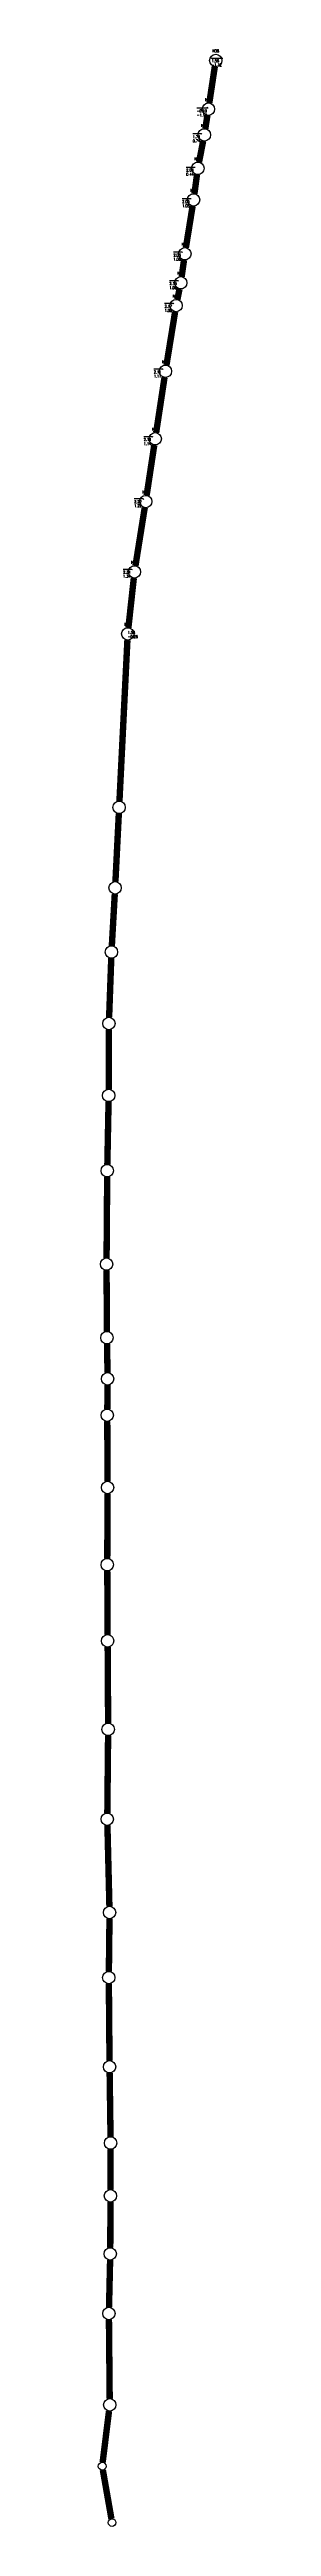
# Model space of a CAD drawing. Extents: x -160 to 364724, y -100 to 7353297.
# Drawn here: x 362135.1 to 362157.7, y 7351845.1 to 7352292.7 of the extents above; entities that cross this region are included whole.
import ezdxf
from ezdxf.enums import TextEntityAlignment as Align

# ---------------------------------------------------------------- set-up
doc = ezdxf.new("R2010")
doc.units = 0
doc.header["$LTSCALE"] = 5
for name, color, linetype in [('PONTOS-AGUA_U', 7, 'Continuous'), ('PS_PONTOS_IDENTIFICACAO_LIN', 7, 'Continuous'), ('PS_PONTOS_IDENTIFICACAO_TXT', 7, 'Continuous'), ('TUBO_DE_CONCRETO', 2, 'Continuous')]:
    doc.layers.add(name, color=color, linetype=linetype)
doc.styles.add('ROMANS', font='ROMANS.shx', dxfattribs={"height": 2})

# ---------------------------------------------------------------- blocks, each defined once
blk = doc.blocks.new('*U711', base_point=(550.698, 290.358))
blk.add_circle((550.698, 290.358), 0.14)
blk = doc.blocks.new('*U712', base_point=(550.698, 290.358))
blk.add_circle((550.698, 290.358), 0.14)
blk = doc.blocks.new('*U713', base_point=(550.698, 290.358))
blk.add_circle((550.698, 290.358), 0.14)
blk = doc.blocks.new('*U714', base_point=(550.698, 290.358))
blk.add_circle((550.698, 290.358), 0.14)
blk = doc.blocks.new('*U715', base_point=(550.698, 290.358))
blk.add_circle((550.698, 290.358), 0.14)
blk = doc.blocks.new('*U716', base_point=(550.698, 290.358))
blk.add_circle((550.698, 290.358), 0.14)
blk = doc.blocks.new('*U717', base_point=(550.698, 290.358))
blk.add_circle((550.698, 290.358), 0.14)
blk = doc.blocks.new('*U718', base_point=(550.698, 290.358))
blk.add_circle((550.698, 290.358), 0.14)
blk = doc.blocks.new('*U719', base_point=(550.698, 290.358))
blk.add_circle((550.698, 290.358), 0.14)
blk = doc.blocks.new('*U720', base_point=(550.698, 290.358))
blk.add_circle((550.698, 290.358), 0.14)
blk = doc.blocks.new('*U721', base_point=(550.698, 290.358))
blk.add_circle((550.698, 290.358), 0.14)
blk = doc.blocks.new('*U722', base_point=(550.698, 290.358))
blk.add_circle((550.698, 290.358), 0.14)
blk = doc.blocks.new('*U723', base_point=(550.698, 290.358))
blk.add_circle((550.698, 290.358), 0.14)
blk = doc.blocks.new('*U724', base_point=(550.698, 290.358))
blk.add_circle((550.698, 290.358), 0.14)
blk = doc.blocks.new('*U725', base_point=(550.698, 290.358))
blk.add_circle((550.698, 290.358), 0.14)
blk = doc.blocks.new('*U726', base_point=(550.698, 290.358))
blk.add_circle((550.698, 290.358), 0.14)
blk = doc.blocks.new('*U727', base_point=(550.698, 290.358))
blk.add_circle((550.698, 290.358), 0.14)
blk = doc.blocks.new('*U728', base_point=(550.698, 290.358))
blk.add_circle((550.698, 290.358), 0.14)
blk = doc.blocks.new('*U729', base_point=(550.698, 290.358))
blk.add_circle((550.698, 290.358), 0.14)
blk = doc.blocks.new('*U730', base_point=(550.698, 290.358))
blk.add_circle((550.698, 290.358), 0.14)
blk = doc.blocks.new('*U731', base_point=(550.698, 290.358))
blk.add_circle((550.698, 290.358), 0.14)
blk = doc.blocks.new('*U732', base_point=(550.698, 290.358))
blk.add_circle((550.698, 290.358), 0.14)
blk = doc.blocks.new('*U733', base_point=(550.698, 290.358))
blk.add_circle((550.698, 290.358), 0.14)
blk = doc.blocks.new('*U734', base_point=(550.698, 290.358))
blk.add_circle((550.698, 290.358), 0.14)
blk = doc.blocks.new('*U735', base_point=(550.698, 290.358))
blk.add_circle((550.698, 290.358), 0.14)
blk = doc.blocks.new('*U736', base_point=(550.698, 290.358))
blk.add_circle((550.698, 290.358), 0.14)
blk = doc.blocks.new('*U737', base_point=(550.698, 290.358))
blk.add_circle((550.698, 290.358), 0.14)
blk = doc.blocks.new('*U738', base_point=(550.698, 290.358))
blk.add_circle((550.698, 290.358), 0.14)
blk = doc.blocks.new('*U739', base_point=(550.698, 290.358))
blk.add_circle((550.698, 290.358), 0.14)
blk = doc.blocks.new('*U740', base_point=(550.698, 290.358))
blk.add_circle((550.698, 290.358), 0.14)
blk = doc.blocks.new('*U741', base_point=(550.698, 290.358))
blk.add_circle((550.698, 290.358), 0.14)
blk = doc.blocks.new('*U742', base_point=(550.698, 290.358))
blk.add_circle((550.698, 290.358), 0.14)
blk = doc.blocks.new('*U743', base_point=(550.698, 290.358))
blk.add_circle((550.698, 290.358), 0.14)
blk = doc.blocks.new('*U744', base_point=(550.698, 290.358))
blk.add_circle((550.698, 290.358), 0.14)
blk = doc.blocks.new('*U745', base_point=(550.698, 290.358))
blk.add_circle((550.698, 290.358), 0.14)
blk = doc.blocks.new('*U746', base_point=(550.698, 290.358))
blk.add_circle((550.698, 290.358), 0.14)
blk = doc.blocks.new('*U747', base_point=(550.698, 290.358))
blk.add_circle((550.698, 290.358), 0.14)
blk = doc.blocks.new('*U748', base_point=(550.698, 290.358))
blk.add_circle((550.698, 290.358), 0.14)

msp = doc.modelspace()

# ---------------------------------------------------------------- linework, layer by layer
at = {"layer": 'PS_PONTOS_IDENTIFICACAO_LIN', "linetype": 'Continuous'}
for points in [[(362155.968, 7352291.001), (362155.659, 7352291.18), (362157.659, 7352291.18)], [(362154.829, 7352282.383), (362154.969, 7352282.124), (362152.969, 7352282.124)], [(362153.864, 7352277.456), (362153.835, 7352277.466), (362152.235, 7352277.466)], [(362152.682, 7352271.418), (362152.653, 7352271.428), (362151.053, 7352271.428)], [(362151.923, 7352265.734), (362151.919, 7352265.736), (362150.319, 7352265.736)], [(362150.371, 7352256.053), (362150.33, 7352256.076), (362148.73, 7352256.076)], [(362149.673, 7352250.876), (362149.596, 7352250.935), (362147.996, 7352250.935)], [(362148.822, 7352246.749), (362148.74, 7352246.812), (362147.14, 7352246.812)], [(362146.882, 7352234.872), (362146.783, 7352234.944), (362145.183, 7352234.944)], [(362145.032, 7352222.686), (362144.949, 7352222.748), (362143.349, 7352222.748)], [(362143.35, 7352211.389), (362143.237, 7352211.501), (362141.637, 7352211.501)], [(362141.313, 7352198.676), (362141.199, 7352198.787), (362139.599, 7352198.787)]]:
    msp.add_lwpolyline(points, dxfattribs=at)
at = {"layer": 'TUBO_DE_CONCRETO', "const_width": 1.16}
for points in [[(362155.234, 7352283.049), (362156.233, 7352289.644)], [(362154.508, 7352278.391), (362154.892, 7352280.837)], [(362153.369, 7352272.352), (362154.119, 7352276.187)], [(362152.538, 7352266.662), (362153.005, 7352270.145)], [(362150.989, 7352256.919), (362152.21, 7352264.448)], [(362150.226, 7352251.68), (362150.654, 7352254.706)], [(362149.445, 7352247.541), (362149.843, 7352249.476)], [(362147.465, 7352235.681), (362149.039, 7352245.34)], [(362145.599, 7352223.491), (362147.117, 7352233.47)], [(362143.874, 7352212.145), (362145.263, 7352221.278)], [(362141.849, 7352199.433), (362143.529, 7352209.933)], [(362140.568, 7352188.238), (362141.55, 7352197.215)], [(362138.946, 7352156.891), (362140.391, 7352186.008)], [(362138.218, 7352142.349), (362138.834, 7352154.656)], [(362137.565, 7352130.749), (362138.099, 7352140.114)], [(362137.074, 7352117.835), (362137.461, 7352128.513)], [(362136.999, 7352104.833), (362137.03, 7352115.597)], [(362136.751, 7352091.233), (362136.974, 7352102.595)], [(362136.613, 7352074.359), (362136.721, 7352088.994)], [(362136.672, 7352061.057), (362136.611, 7352072.12)], [(362136.784, 7352053.618), (362136.697, 7352058.818)], [(362136.748, 7352047.046), (362136.792, 7352051.379)], [(362136.789, 7352033.986), (362136.741, 7352044.807)], [(362136.742, 7352020.035), (362136.79, 7352031.747)], [(362136.8, 7352006.272), (362136.743, 7352017.796)], [(362136.894, 7351990.28), (362136.812, 7352004.033)], [(362136.75, 7351974.044), (362136.889, 7351988.041)], [(362137.126, 7351957.181), (362136.767, 7351971.806)], [(362137.029, 7351945.42), (362137.14, 7351954.943)], [(362137.145, 7351929.303), (362137.026, 7351943.181)], [(362137.33, 7351915.526), (362137.17, 7351927.064)], [(362137.324, 7351905.981), (362137.342, 7351913.287)], [(362137.285, 7351895.49), (362137.317, 7351903.742)], [(362137.057, 7351884.72), (362137.254, 7351893.252)], [(362137.179, 7351868.215), (362137.042, 7351882.482)], [(362135.902, 7351856.701), (362137.053, 7351865.985)], [(362137.491, 7351846.505), (362135.938, 7351855.317)]]:
    msp.add_lwpolyline(points, dxfattribs=at)

# ---------------------------------------------------------------- block references
at = {"layer": 'PONTOS-AGUA_U'}
for name, p, xscale, yscale, zscale in [('*U748', (362156.4, 7352290.751), 8, 8, 8), ('*U747', (362155.066, 7352281.943), 8, 8, 8), ('*U746', (362154.334, 7352277.286), 8, 8, 8), ('*U745', (362153.154, 7352271.254), 8, 8, 8), ('*U744', (362152.389, 7352265.553), 8, 8, 8), ('*U743', (362150.81, 7352255.814), 8, 8, 8), ('*U742', (362150.069, 7352250.572), 8, 8, 8), ('*U741', (362149.219, 7352246.445), 8, 8, 8), ('*U740', (362147.285, 7352234.577), 8, 8, 8), ('*U739', (362145.431, 7352222.385), 8, 8, 8), ('*U738', (362143.706, 7352211.039), 8, 8, 8), ('*U737', (362141.672, 7352198.328), 8, 8, 8), ('*U736', (362140.446, 7352187.126), 8, 8, 8), ('*U735', (362138.89, 7352155.774), 8, 8, 8), ('*U734', (362138.162, 7352141.232), 8, 8, 8), ('*U733', (362137.501, 7352129.632), 8, 8, 8), ('*U732', (362137.033, 7352116.717), 8, 8, 8), ('*U731', (362136.996, 7352103.714), 8, 8, 8), ('*U730', (362136.729, 7352090.114), 8, 8, 8), ('*U729', (362136.605, 7352073.24), 8, 8, 8), ('*U728', (362136.678, 7352059.938), 8, 8, 8), ('*U727', (362136.803, 7352052.499), 8, 8, 8), ('*U726', (362136.736, 7352045.927), 8, 8, 8), ('*U725', (362136.794, 7352032.867), 8, 8, 8), ('*U724', (362136.737, 7352018.916), 8, 8, 8), ('*U723', (362136.805, 7352005.153), 8, 8, 8), ('*U722', (362136.9, 7351989.161), 8, 8, 8), ('*U721', (362136.739, 7351972.925), 8, 8, 8), ('*U720', (362137.153, 7351956.063), 8, 8, 8), ('*U719', (362137.016, 7351944.301), 8, 8, 8), ('*U718', (362137.154, 7351928.184), 8, 8, 8), ('*U717', (362137.345, 7351914.407), 8, 8, 8), ('*U716', (362137.321, 7351904.862), 8, 8, 8), ('*U715', (362137.28, 7351894.371), 8, 8, 8), ('*U714', (362137.031, 7351883.602), 8, 8, 8), ('*U713', (362137.19, 7351867.096), 8, 8, 8), ('*U712', (362135.816, 7351856.007), 5, 5, 5), ('*U711', (362137.612, 7351845.816), 5, 5, 5)]:
    msp.add_blockref(name, p, dxfattribs=dict(at, xscale=xscale, yscale=yscale, zscale=zscale))

# ---------------------------------------------------------------- texts
at = {"layer": 'PS_PONTOS_IDENTIFICACAO_TXT', "style": 'ROMANS', "width": 0.8}
for s, p in [('N38', (362156.4, 7352292.221)), ('N37', (362155.066, 7352283.413)), ('N36', (362154.334, 7352278.756)), ('N35', (362153.154, 7352272.724)), ('N34', (362152.389, 7352267.023)), ('N33', (362150.81, 7352257.284)), ('N32', (362150.069, 7352252.042)), ('N31', (362149.219, 7352247.915)), ('N30', (362147.285, 7352236.047)), ('N29', (362145.431, 7352223.855)), ('N28', (362143.706, 7352212.509)), ('N27', (362141.672, 7352199.798)), ('N26', (362140.446, 7352188.596))]:
    msp.add_text(s, height=0.5, dxfattribs=at).set_placement(p, align=Align.CENTER)
for s, p in [('-1.12', (362155.659, 7352289.68)), ('1.56', (362155.659, 7352290.43)), ('-0.10', (362152.969, 7352281.374)), ('-1.10', (362152.969, 7352280.624)), ('0.74', (362152.235, 7352275.966)), ('1.74', (362152.235, 7352276.716)), ('2.06', (362151.053, 7352270.678)), ('0.44', (362151.053, 7352269.928)), ('2.05', (362150.319, 7352264.986)), ('1.05', (362150.319, 7352264.236)), ('2.06', (362148.73, 7352255.326)), ('1.06', (362148.73, 7352254.576)), ('2.13', (362147.996, 7352250.185)), ('1.08', (362147.996, 7352249.435)), ('2.17', (362147.14, 7352246.062)), ('1.09', (362147.14, 7352245.312)), ('2.11', (362145.183, 7352234.194)), ('1.11', (362145.183, 7352233.444)), ('2.14', (362143.349, 7352221.998)), ('1.14', (362143.349, 7352221.248)), ('2.22', (362141.637, 7352210.751)), ('1.22', (362141.637, 7352210.001)), ('2.34', (362139.599, 7352198.037)), ('1.34', (362139.599, 7352197.287)), ('-0.26', (362140.446, 7352186.376)), ('1.58', (362140.446, 7352187.126))]:
    msp.add_text(s, height=0.5, dxfattribs=at).set_placement(p)

doc.saveas('drawing.dxf')
